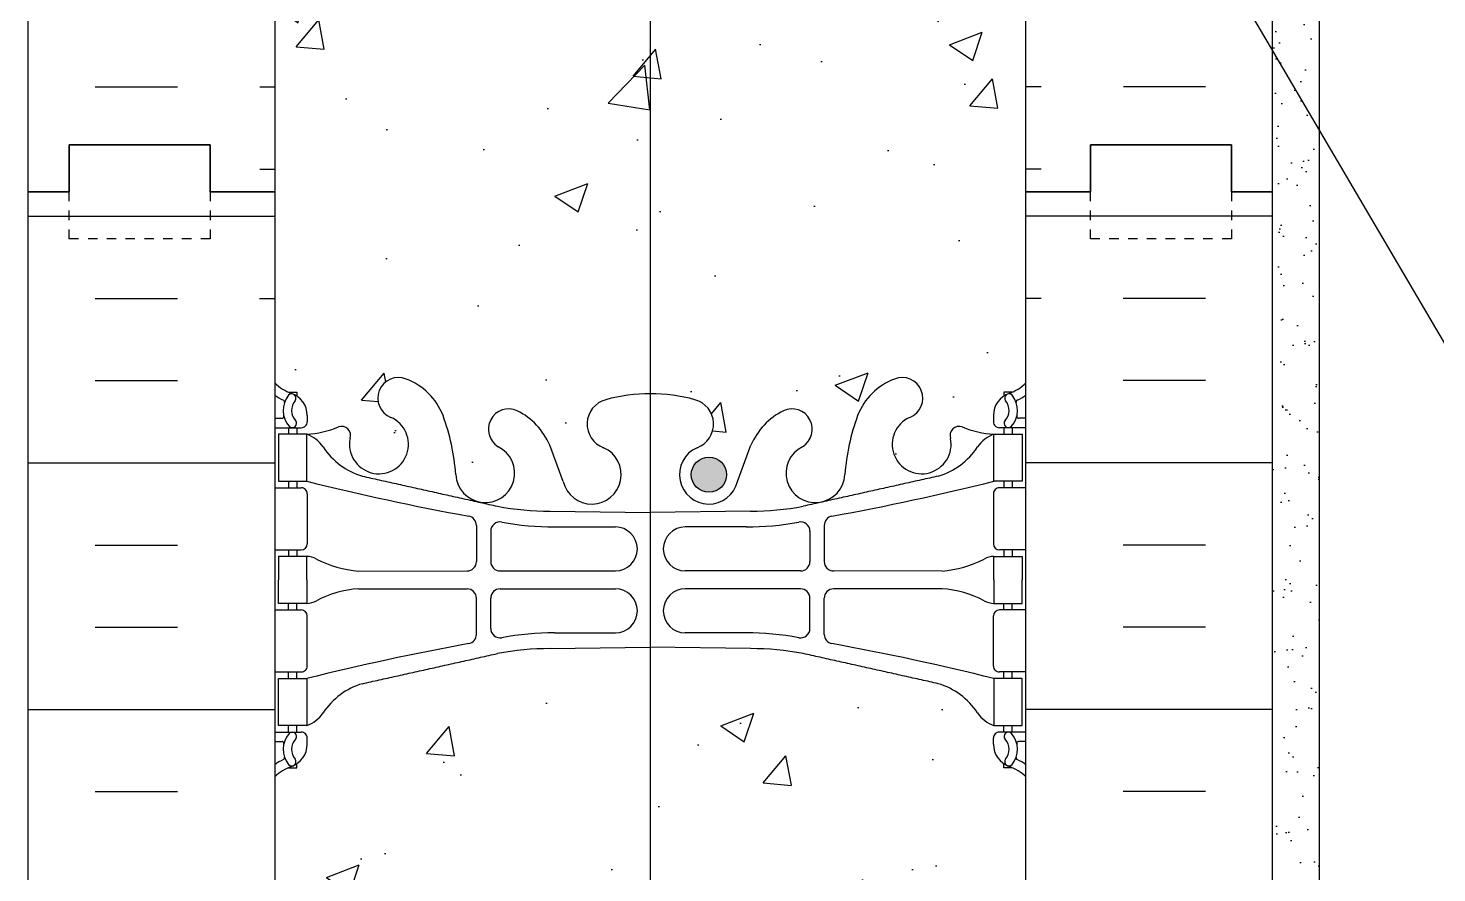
# Model space of a CAD drawing. Header units: inches. Extents: x 151.3 to 213.5, y 89.8 to 169.2.
# Drawn here: x 168.03 to 183.03, y 116.87 to 125.86 of the extents above; entities that cross this region are included whole.
import ezdxf

# ---------------------------------------------------------------- set-up
doc = ezdxf.new("R2010")
doc.units = ezdxf.units.IN
doc.header["$MEASUREMENT"] = 0
doc.linetypes.add('DASHED2', pattern=[0.375, 0.25, -0.125])
for name, color, linetype in [('HATCH', 12, 'Continuous'), ('line25', 2, 'Continuous'), ('LINE3', 3, 'Continuous'), ('LINE50', 5, 'Continuous'), ('LINE9', 9, 'Continuous'), ('TEXT', 4, 'Continuous'), ('Web_Edge', 9, 'Continuous')]:
    doc.layers.add(name, color=color, linetype=linetype)
doc.styles.add('DIM', font='romans.shx', dxfattribs={"width": 0.7})
doc.dimstyles.new('ext_12', dxfattribs={"dimscale": 12, "dimtxt": 0.09375, "dimasz": 0.09375, "dimexe": 0.09375, "dimexo": 0.0625, "dimgap": 0.0625, "dimtad": 1, "dimdec": 1, "dimzin": 3, "dimdsep": 46, "dimlunit": 4, "dimtxsty": 'DIM', "dimcen": 0.09, "dimdle": 0.09375, "dimclrt": 4, "dimadec": 0, "dimazin": 0, "dimtfac": 1, "dimtdec": 1, "dimtmove": 2, "dimatfit": 3, "dimfxl": 1, "dimfrac": 2, "dimtolj": 1, "dimtzin": 0, "dimarcsym": 0})

msp = doc.modelspace()

# ---------------------------------------------------------------- hatches: boundary and pattern name
at = {"layer": 'HATCH'}
h = msp.add_hatch(dxfattribs=at)
h.set_pattern_fill('AR-CONC', color=256, scale=0.5)
h.set_pattern_definition([(49.99999999999999, (0, 0), (3.586300913003767, -0.3137606749129755), [0.375, -4.125]), (355, (0, 0), (-0.693756668065, 3.760960668500059), [0.3, -3.3]), (100.45144446, (0.298858405, -0.02614672), (2.89254423363556, 3.447199954843147), [0.3187009599999999, -3.505710559999999]), (46.18420000000001, (0, 1), (5.336206653357862, -0.8275964039653827), [0.5625, -6.1875]), (96.63563549, (0.444683725, 0.931033465), (4.673309728371142, 4.870593003872752), [0.47805171, -5.258568799999999]), (351.1841639899999, (0, 1), (4.673309725273866, 4.870593001349951), [0.45, -4.950000005]), (21, (0.5, 0.75), (2.984535260592308, -2.013094453326694), [0.375, -4.125]), (326.0000000000001, (0.5, 0.75), (1.216576659607909, 3.625750225234265), [0.3, -3.3]), (71.45144474, (0.74871127, 0.58224213), (4.201111883649856, 1.612655764031769), [0.31870095, -3.50571056]), (37.50000000000001, (0, 0), (0.06079927658645334, 1.664469269156557), [0, -3.26, 0, -3.35, 0, -3.3125]), (7.499999999999999, (0, 0), (1.315347687210743, 1.972058559411801), [0, -1.91, 0, -3.185, 0, -1.2625]), (327.5, (-1.115, 0), (2.669112180862045, -0.1127743586718988), [0, -1.25, 0, -3.9, 0, -5.175]), (317.5, (-1.615, 0), (2.915930846711931, 0.5005249116615886), [0, -1.625, 0, -2.59, 0, -3.675])])
edge = h.paths.add_edge_path()
edge.add_arc((178.3109330061894, 117.5301099221582), 0.4999999999999922, 46.21088882983793, 66.42182151813506)
edge.add_line((178.5109330062187, 117.988367491641), (178.4209330062181, 117.9883674916341))
edge.add_line((178.4209330062181, 117.9883674916341), (178.4209330062154, 118.0300935515583))
edge.add_arc((178.5609330061993, 118.2372167033412), 0.2499999999999978, 180.0000000030875, 235.94420226187, ccw=False)
edge.add_line((178.3109330061993, 118.2372167033277), (178.3109330061957, 118.3047167033378))
edge.add_arc((178.3734330061957, 118.3047167033412), 0.06250000000000001, 90, 180.0000000030875, ccw=False)
edge.add_line((178.3734330061957, 118.3672167033412), (178.4209330061936, 118.3672167033412))
edge.add_line((178.4209330061936, 118.3672167033412), (178.420933006189, 118.4372167033412))
edge.add_line((178.420933006189, 118.4372167033412), (178.3159330062044, 118.4372167033412))
edge.add_arc((178.4383416573615, 118.7798205658615), 0.3638149041640824, 214.9775137480397, 250.3387412735883, ccw=False)
edge.add_arc((177.5152227620434, 118.1685905145269), 0.7434990637615017, 32.79191652788833, 73.81071145721666)
edge.add_spline(control_points=[(177.7225189063306, 118.8826067372962), (176.2850689063307, 119.2030667372963)], knot_values=[0, 0, 1, 1], degree=1, periodic=0)
edge.add_arc((175.728731058307, 116.2714619296788), 2.983926699701165, 79.25461642973988, 90.0994654644691)
edge.add_line((175.7235509646147, 119.2553841330579), (174.6569360030781, 119.2711366324866))
edge.add_line((174.6569360030781, 119.2711366324866), (173.5903210415415, 119.2553841330579))
edge.add_arc((173.5851409478491, 116.2714619296788), 2.983926699701165, 89.90053453553034, 100.7453835702602)
edge.add_spline(control_points=[(173.0288030998254, 119.2030667372963), (171.5913530998255, 118.8826067372962)], knot_values=[0, 0, 1, 1], degree=1, periodic=0)
edge.add_arc((171.7986492441128, 118.1685905145269), 0.7434990637615017, 106.1892885427834, 147.2080834720998)
edge.add_arc((170.8755303487947, 118.7798205658615), 0.3638149041640821, 289.6612587264116, 325.02248625198445, ccw=False)
edge.add_line((170.9979389999518, 118.4372167033412), (170.8929389999671, 118.4372167033412))
edge.add_line((170.8929389999671, 118.4372167033412), (170.8929389999626, 118.3672167033412))
edge.add_line((170.8929389999626, 118.3672167033412), (170.9404389999604, 118.3672167033412))
edge.add_arc((170.9404389999604, 118.3047167033412), 0.06250000000000001, -3.0876208256813698e-09, 90, ccw=False)
edge.add_line((171.0029389999604, 118.3047167033378), (171.0029389999568, 118.2372167033277))
edge.add_arc((170.7529389999568, 118.2372167033412), 0.2499999999999975, 304.05579773812997, 359.9999999969125, ccw=False)
edge.add_line((170.8929389999408, 118.0300935515583), (170.892938999938, 117.9883674916341))
edge.add_line((170.892938999938, 117.9883674916341), (170.8029389999375, 117.988367491641))
edge.add_arc((171.0029389999668, 117.5301099221582), 0.4999999999999922, 113.5781784818649, 133.7891111703061)
edge.add_line((170.6569360030776, 117.8910557991865), (170.6569360030776, 115.1177863871879))
edge.add_line((170.6569360030776, 115.1177863871879), (173.5944360030776, 115.1177863871879))
edge.add_line((173.5944360030776, 115.1177863871879), (174.5944360030776, 116.1177863871879))
edge.add_line((174.5944360030776, 116.1177863871879), (174.5944360030776, 114.1177863871879))
edge.add_line((174.5944360030776, 114.1177863871879), (175.5944360030776, 115.1177863871879))
edge.add_line((175.5944360030776, 115.1177863871879), (178.6569360030776, 115.1177863871879))
edge.add_line((178.6569360030776, 115.1177863871879), (178.6569360030776, 117.8910557991874))
h.paths.add_polyline_path([(178.6569360030776, 126.1521951668809, 0.08841615068611781), (178.5109330062187, 126.2495068593346), (178.4209330062181, 126.2495068593277), (178.4209330062154, 126.2912329192519, -0.2490694201798163), (178.3109330061993, 126.4983560710213), (178.3109330061957, 126.5658560710314, -0.4142135623889365), (178.3734330061957, 126.6283560710348), (178.4209330061936, 126.6283560710348), (178.420933006189, 126.6983560710348), (178.3159330062035, 126.6983560710348, 0.08534784463992887), (177.9864734836589, 126.6228374892967, -0.669601494110502), (177.8539710849087, 126.7431191859946, 2.087231407567185), (177.4200716549859, 126.5183019277465, -1), (177.2566430835818, 126.109778853675, -0.2134499129914485), (176.8644173228041, 126.4989793206591, -0.06992325913709184), (176.727550369471, 127.1427820203746, 1.702394472353343), (176.2777819080252, 126.8302377274527, -0.9407930192580956), (176.0742693713467, 126.446974507572, -0.1730747606228437), (175.7283610488103, 126.8136315470798), (175.5857232066305, 127.2004764028119, 1.612473537247896), (175.1541800421096, 126.8408882031078, -0.7348724129929053), (175.131076438515, 126.3298493564028, -0.06847526280339086), (174.6569360030784, 126.2677863871879, -0.06847526280412637), (174.1827955676368, 126.329849356404, -0.7348724129864798), (174.1596919640468, 126.8408882031079, 1.612473537247147), (173.7281487995257, 127.2004764028119), (173.5855109573458, 126.8136315470798, -0.1730747606229603), (173.2396026348091, 126.4469745075718, -0.9407930192580433), (173.0360900981311, 126.8302377274529, 1.702394472352414), (172.5863216366851, 127.1427820203746, -0.06992325913711712), (172.449454683352, 126.498979320659, -0.213449912991331), (172.0572289225745, 126.1097788536751, -1), (171.8938003511695, 126.5183019277462, 2.087231407570764), (171.4599009212475, 126.7431191859946, -0.6696014941104856), (171.3273985224972, 126.6228374892967, 0.08534784463991667), (170.9979389999527, 126.6983560710348), (170.8929389999671, 126.6983560710348), (170.8929389999626, 126.6283560710348), (170.9404389999604, 126.6283560710348, -0.4142135623889323), (171.0029389999604, 126.5658560710314), (171.0029389999568, 126.4983560710213, -0.2490694201798181), (170.8929389999408, 126.2912329192519), (170.892938999938, 126.2495068593277), (170.8029389999375, 126.2495068593346, 0.08841615068673743), (170.6569360030776, 126.1521951668801), (170.6569360030776, 124.1177863871879), (170.6569360030776, 122.0833776074957, 0.08841615068673818), (170.8029389999375, 121.9860659150412), (170.892938999938, 121.986065915048), (170.8929389999408, 121.9443398551239, -0.2490694201798191), (171.0029389999568, 121.7372167033544), (171.0029389999604, 121.6697167033443, -0.4142135623889407), (170.9404389999604, 121.607216703341), (170.8929389999626, 121.607216703341), (170.8929389999671, 121.537216703341), (170.9979389999527, 121.537216703341, 0.08534784463999291), (171.3273985224975, 121.6127352850792, -0.669601494109168), (171.4599009212475, 121.4924535883812, 2.087231407566401), (171.8938003511705, 121.7172708466292, -1), (172.0572289225744, 122.1257939207007, -0.2134499129914773), (172.4494546833521, 121.7365934537165, -0.06992325913708426), (172.5863216366851, 121.0927907540012, 1.702394472353168), (173.036090098131, 121.405335046923, -0.9407930192579419), (173.239602634809, 121.788598266804, -0.1730747606231348), (173.5855109573459, 121.4219412272956), (173.7281487995257, 121.0350963715638, 1.612473537247181), (174.1596919640468, 121.3946845712679, -0.7348724129864956), (174.1827955676368, 121.9057234179717, -0.06847526280408524), (174.6569360030781, 121.9677863871879, -0.0684752628040875), (175.1310764385194, 121.9057234179717, -0.7348724129865682), (175.1541800421093, 121.3946845712678, 1.612473537246918), (175.5857232066305, 121.0350963715638), (175.7283610488103, 121.421941227296, -0.1730747606230321), (176.0742693713472, 121.788598266804, -0.9407930192578077), (176.2777819080252, 121.405335046923, 1.702394472353815), (176.727550369471, 121.0927907540014, -0.06992325913705584), (176.864417322804, 121.7365934537165, -0.2134499129915187), (177.2566430835818, 122.1257939207008, -1), (177.4200716549855, 121.7172708466291, 2.087231407565695), (177.8539710849087, 121.4924535883812, -0.6696014941077427), (177.9864734836583, 121.6127352850793, 0.08534784464008582), (178.3159330062035, 121.537216703341), (178.420933006189, 121.537216703341), (178.4209330061936, 121.607216703341), (178.3734330061957, 121.607216703341, -0.4142135623889407), (178.3109330061957, 121.6697167033443), (178.3109330061993, 121.7372167033544, -0.2490694201798191), (178.4209330062154, 121.9443398551239), (178.4209330062181, 121.986065915048), (178.5109330062187, 121.9860659150412, 0.08841615068610294), (178.6569360030776, 122.0833776074948), (178.6569360030776, 124.1177863871879)])
edge = h.paths.add_edge_path()
edge.add_line((176.1534381640207, 131.417786387188), (178.6569360030776, 131.417786387188))
edge.add_line((178.6569360030776, 131.417786387188), (178.6569360030776, 135.8910557991874))
edge.add_arc((178.3109330061894, 135.5301099221583), 0.4999999999999975, 46.21088882983332, 66.42182151813506)
edge.add_line((178.5109330062187, 135.988367491641), (178.4209330062181, 135.9883674916342))
edge.add_line((178.4209330062181, 135.9883674916342), (178.4209330062154, 136.0300935515583))
edge.add_arc((178.5609330061993, 136.2372167033412), 0.2499999999999996, 196.1242496265587, 235.94420226187, ccw=False)
edge.add_line((178.320767581546, 136.1677863871884), (176.1896624081104, 136.1677863871884))
edge.add_arc((176.1643226936471, 136.3836810070484), 0.2173766041081174, 262.6994118820781, 276.6942213696263, ccw=False)
edge.add_arc((176.1534381640207, 136.6677863871884), 0.5, 180.0000000000163, 268.0815442382645, ccw=False)
edge.add_line((175.6534381640207, 136.6677863871882), (175.6534381640205, 137.2564196068617))
edge.add_line((175.6534381640205, 137.2564196068617), (174.656936003078, 137.2711366324866))
edge.add_line((174.656936003078, 137.2711366324866), (173.5903210415413, 137.255384133058))
edge.add_arc((173.5851409478492, 134.2714619296789), 2.98392669970113, 89.90053453553416, 100.7453835702703)
edge.add_spline(control_points=[(173.0288030998254, 137.2030667372963), (171.5913530998255, 136.8826067372963)], knot_values=[0, 0, 1, 1], degree=1, periodic=0)
edge.add_arc((171.7986492441128, 136.168590514527), 0.7434990637615019, 106.1892885427785, 147.2080834721372)
edge.add_arc((170.8755303487947, 136.7798205658615), 0.3638149041640938, 289.6612587264258, 325.02248625191, ccw=False)
edge.add_line((170.9979389999518, 136.4372167033412), (170.8929389999671, 136.4372167033412))
edge.add_line((170.8929389999671, 136.4372167033412), (170.8929389999626, 136.3672167033412))
edge.add_line((170.8929389999626, 136.3672167033412), (170.9404389999604, 136.3672167033412))
edge.add_arc((170.9404389999604, 136.3047167033412), 0.06250000000000001, -3.074489995924523e-09, 90, ccw=False)
edge.add_line((171.0029389999604, 136.3047167033379), (171.0029389999568, 136.2372167033278))
edge.add_arc((170.7529389999568, 136.2372167033412), 0.2499999999999885, 304.05579773812997, 359.9999999969125, ccw=False)
edge.add_line((170.8929389999408, 136.0300935515583), (170.892938999938, 135.9883674916342))
edge.add_line((170.892938999938, 135.9883674916342), (170.8029389999375, 135.988367491641))
edge.add_arc((171.0029389999668, 135.5301099221583), 0.4999999999999971, 113.5781784818679, 133.7891111703096)
edge.add_line((170.6569360030776, 135.8910557991865), (170.6569360030776, 130.3445169751893))
edge.add_arc((171.0029389999668, 130.7054628522175), 0.4999999999999974, 226.2108888296905, 246.4218215181321)
edge.add_line((170.8029389999375, 130.2472052827347), (170.892938999938, 130.2472052827416))
edge.add_line((170.892938999938, 130.2472052827416), (170.8929389999408, 130.2054792228175))
edge.add_arc((170.7529389999568, 129.9983560710346), 0.2499999999999884, 3.087507138843648e-09, 55.944202261869975, ccw=False)
edge.add_line((171.0029389999568, 129.998356071048), (171.0029389999604, 129.9308560710379))
edge.add_arc((170.9404389999604, 129.9308560710346), 0.06250000000000001, -90, 3.074489995924523e-09, ccw=False)
edge.add_line((170.9404389999604, 129.8683560710346), (170.8929389999626, 129.8683560710346))
edge.add_line((170.8929389999626, 129.8683560710346), (170.8929389999671, 129.7983560710346))
edge.add_line((170.8929389999671, 129.7983560710346), (170.9979389999518, 129.7983560710346))
edge.add_arc((170.8755303487947, 129.4557522085143), 0.3638149041640938, 34.977513748047784, 70.33874127358001, ccw=False)
edge.add_arc((171.7986492441128, 130.0669822598488), 0.7434990637615022, 212.7919165278841, 253.8107114572166)
edge.add_spline(control_points=[(171.5913530998255, 129.3529660370795), (173.0288030998254, 129.0325060370795)], knot_values=[0, 0, 1, 1], degree=1, periodic=0)
edge.add_arc((173.5851409478492, 131.9641108446969), 2.983926699701136, 259.2546164297309, 270.0994654644686)
edge.add_line((173.5903210415415, 128.9801886413178), (174.656936003078, 128.9644361418891))
edge.add_line((174.656936003078, 128.9644361418891), (175.7235509646147, 128.9801886413178))
edge.add_arc((175.7287310583069, 131.9641108446969), 2.983926699701136, 269.9005345355325, 280.7453835702703)
edge.add_spline(control_points=[(176.2850689063307, 129.0325060370795), (177.7225189063306, 129.3529660370795)], knot_values=[0, 0, 1, 1], degree=1, periodic=0)
edge.add_arc((177.5152227620434, 130.0669822598488), 0.7434990637615019, 286.1892885427806, 327.2080834720988)
edge.add_arc((178.4383416573615, 129.4557522085143), 0.3638149041640938, 109.66125872642581, 145.0224862519907, ccw=False)
edge.add_line((178.3159330062043, 129.7983560710346), (178.420933006189, 129.7983560710346))
edge.add_line((178.420933006189, 129.7983560710346), (178.4209330061936, 129.8683560710346))
edge.add_line((178.4209330061936, 129.8683560710346), (178.3734330061957, 129.8683560710346))
edge.add_arc((178.3734330061957, 129.9308560710346), 0.06250000000000001, 179.9999999969255, 270, ccw=False)
edge.add_line((178.3109330061957, 129.9308560710379), (178.3109330061993, 129.998356071048))
edge.add_arc((178.5609330061993, 129.9983560710346), 0.2499999999999884, 124.05579773813, 179.9999999969125, ccw=False)
edge.add_line((178.4209330062154, 130.2054792228175), (178.4209330062181, 130.2472052827416))
edge.add_line((178.4209330062181, 130.2472052827416), (178.5109330062187, 130.2472052827347))
edge.add_arc((178.3109330061894, 130.7054628522175), 0.4999999999999979, 293.578178481865, 313.7891111701667)
edge.add_line((178.6569360030776, 130.3445169751884), (178.6569360030776, 130.9177863871881))
edge.add_line((178.6569360030776, 130.9177863871881), (176.2534381640207, 130.9177863871881))
edge.add_arc((176.2534381640207, 130.8177863871881), 0.09999999999996588, 90, 180)
edge.add_line((176.1534381640207, 130.8177863871881), (176.1534381640207, 129.4177863871879))
edge.add_line((176.1534381640207, 129.4177863871879), (175.6534381640202, 129.417786387188))
edge.add_line((175.6534381640202, 129.417786387188), (175.6534381640207, 130.9177863871882))
edge.add_arc((176.1534381640207, 130.917786387188), 0.5, 90, 179.9999999999837, ccw=False)
edge = h.paths.add_edge_path(flags=17)
edge.add_spline(control_points=[(177.7225189063306, 136.8826067372963), (176.2850689063307, 137.2030667372963)], knot_values=[0, 0, 1, 1], degree=1, periodic=0)
edge.add_arc((175.7287310583066, 134.2714619296789), 2.983926699701153, 79.2546164297231, 81.81721070638191)
edge.add_line((176.1534381640207, 137.2250093600659), (176.1534381640207, 136.7677863871883))
edge.add_arc((176.2534381640207, 136.7677863871883), 0.09999999999996588, 180, 270)
edge.add_line((176.2534381640207, 136.6677863871883), (178.066216717121, 136.6677863871883))
edge.add_arc((177.5152227620434, 136.168590514527), 0.7434990637615098, 42.17631201367583, 73.81071145721666)
h.paths.add_polyline_path([(178.6569360030776, 144.1521951668809, 0.08841615068610455), (178.5109330062187, 144.2495068593346), (178.4209330062181, 144.2495068593277), (178.4209330062154, 144.2912329192519, -0.2490694201798088), (178.3109330061993, 144.4983560710213), (178.3109330061957, 144.5658560710314, -0.4142135623889365), (178.3734330061957, 144.6283560710348), (178.4209330061936, 144.6283560710348), (178.420933006189, 144.6983560710348), (178.3159330062037, 144.6983560710348, 0.08534784464007228), (177.9864734836586, 144.6228374892966, -0.6696014941261138), (177.8539710849093, 144.7431191859979, 2.087231407560703), (177.4200716549875, 144.5183019277459, -1), (177.2566430835767, 144.1097788536769, -0.213449912987545), (176.8644173228057, 144.4989793206547, -0.06992325913756779), (176.727550369471, 145.1427820203744, 1.702394472356908), (176.2777819080262, 144.8302377274521, -0.9407930192609693), (176.0742693713386, 144.4469745075762, -0.1730747606197013), (175.7283610488103, 144.8136315470798), (175.5857232066305, 145.2004764028119, 1.612473537246364), (175.1541800421091, 144.840888203108, -0.7348724129787217), (175.1310764385247, 144.3298493564055, -0.06847526280489134), (174.656936003078, 144.2677863871879, -0.06847526280403146), (174.182795567637, 144.3298493564039, -0.7348724129839305), (174.1596919640452, 144.8408882031072, 1.612473537252146), (173.7281487995257, 145.2004764028119), (173.5855109573458, 144.8136315470798, -0.1730747606226867), (173.2396026348098, 144.4469745075722, -0.9407930192602333), (173.0360900981308, 144.8302377274527, 1.702394472356193), (172.5863216366851, 145.1427820203739, -0.06992325913706117), (172.4494546833519, 144.4989793206587, -0.2134499129916396), (172.0572289225735, 144.1097788536747, -1), (171.893800351174, 144.5183019277481, 2.087231407551762), (171.4599009212476, 144.7431191859943, -0.6696014941216595), (171.3273985224944, 144.6228374892979, 0.08534784463921538), (170.9979389999524, 144.6983560710348), (170.8929389999671, 144.6983560710348), (170.8929389999626, 144.6283560710348), (170.9404389999604, 144.6283560710348, -0.4142135623889448), (171.0029389999604, 144.5658560710314), (171.0029389999568, 144.4983560710213, -0.2490694201798201), (170.8929389999408, 144.2912329192519), (170.892938999938, 144.2495068593277), (170.8029389999375, 144.2495068593346, 0.08841615068673675), (170.6569360030776, 144.1521951668801), (170.6569360030776, 142.4019859608229), (170.9824168426135, 142.5269263492139), (170.8806859119642, 142.223739544503), (170.6569360030776, 142.3746607636896), (170.6569360030776, 142.1177863871879), (170.6569360030776, 140.0833776074957, 0.08841615068673454), (170.8029389999375, 139.9860659150412), (170.892938999938, 139.9860659150481), (170.8929389999408, 139.9443398551239, -0.2490694201798201), (171.0029389999568, 139.7372167033545), (171.0029389999604, 139.6697167033444, -0.4142135623889365), (170.9404389999604, 139.607216703341), (170.8929389999626, 139.607216703341), (170.8929389999671, 139.537216703341), (170.9979389999524, 139.537216703341, 0.0853478446401931), (171.327398522498, 139.6127352850795, -0.6696014941098503), (171.4599009212474, 139.4924535883807, 2.087231407573651), (171.8938003511685, 139.71727084663, -1), (172.0572289225644, 140.1257939207045, -0.2134499129956486), (172.4494546833521, 139.7365934537164, -0.06992325913708992), (172.5863216366852, 139.092790754001, 1.702394472352074), (173.0360900981311, 139.4053350469229, -0.9407930192583134), (173.239602634809, 139.788598266804, -0.1730747606230038), (173.5855109573458, 139.421941227296), (173.7281487995257, 139.0350963715639, 1.612473537249868), (174.159691964046, 139.3946845712682, -0.7348724129978943), (174.182795567645, 139.905723417974, -0.06847526280275856), (174.6569360030773, 139.9677863871879, -0.06847526280421389), (175.1310764385195, 139.9057234179717, -0.7348724129874531), (175.1541800421087, 139.3946845712676, 1.612473537245332), (175.5857232066305, 139.0350963715639), (175.7283610488103, 139.421941227296, -0.1730747606233409), (176.0742693713481, 139.7885982668044, -0.9407930192558848), (176.2777819080253, 139.4053350469231, 1.702394472358552), (176.7275503694711, 139.0927907540028, -0.0699232591369071), (176.864417322804, 139.7365934537165, -0.2134499129904436), (177.2566430835792, 140.1257939206997, -1), (177.4200716549823, 139.7172708466277, 2.087231407551196), (177.8539710849086, 139.4924535883814, -0.6696014941208445), (177.9864734836614, 139.612735285078, 0.0853478446393079), (178.3159330062037, 139.537216703341), (178.420933006189, 139.537216703341), (178.4209330061936, 139.607216703341), (178.3734330061957, 139.607216703341, -0.4142135623889448), (178.3109330061957, 139.6697167033444), (178.3109330061993, 139.7372167033545, -0.2490694201798201), (178.4209330062154, 139.9443398551239), (178.4209330062181, 139.9860659150481), (178.5109330062187, 139.9860659150412, 0.08841615068612314), (178.6569360030776, 140.0833776074949), (178.6569360030776, 141.0427863871881)])
h = msp.add_hatch(dxfattribs=at)
h.set_pattern_fill('INSUL', color=256, scale=7, style=0)
h.set_pattern_definition([(0, (-2755.504645708407, -272.891727675524), (0, 2.625), []), (0, (-2755.504645708407, -272.0167276755238), (0, 2.625), [0.875, -0.875]), (0, (-2755.504645708407, -271.141727675524), (0, 2.625), [0.875, -0.875])])
h.paths.add_polyline_path([(168.0319360030776, 124.1177863871879), (168.4694360030776, 124.1177863871879), (168.4694360030776, 124.6177863871879), (169.9694360030776, 124.6177863871879), (169.9694360030776, 124.1177863871879), (170.6569360030776, 124.1177863871879), (170.6569360030776, 142.1177863871879), (169.9694360030776, 142.1177863871879), (169.9694360030776, 142.6177863871879), (168.4694360030776, 142.6177863871879), (168.4694360030776, 142.1177863871879), (168.0319360030776, 142.1177863871879)])
h = msp.add_hatch(dxfattribs=at)
h.set_pattern_fill('INSUL', color=256, scale=7, style=0)
h.set_pattern_definition([(180, (3104.818517714562, -272.891727675524), (0, 2.625), []), (180, (3104.818517714562, -272.0167276755238), (0, 2.625), [0.875, -0.875]), (180, (3104.818517714562, -271.141727675524), (0, 2.625), [0.875, -0.875])])
h.paths.add_polyline_path([(181.2819360030776, 129.1677863871881), (178.6569360030776, 126.5427863871881), (178.6569360030776, 124.1177863871879), (179.3444360030776, 124.1177863871879), (179.3444360030776, 124.6177863871879), (180.8444360030776, 124.6177863871879), (180.8444360030776, 124.1177863871879), (181.2819360030776, 124.1177863871879)])
h.paths.add_polyline_path([(178.6569360030776, 141.0427863871882), (181.2819360030776, 138.4177863871882), (181.2819360030776, 142.1177863871879), (180.8444360030776, 142.1177863871879), (180.8444360030776, 142.6177863871879), (179.3444360030776, 142.6177863871879), (179.3444360030776, 142.1177863871879), (178.6569360030776, 142.1177863871879)])
h = msp.add_hatch(dxfattribs=at)
h.set_pattern_fill('AR-SAND', color=256, scale=0.25, style=0)
h.set_pattern_definition([(37.50000000000001, (70.19585783545281, 8.797497346986248), (-0.01574833952740204, 0.4817059422532897), [0, -0.38, 0, -0.425, 0, -0.40625]), (7.499999999999999, (70.19585783545281, 8.797497346986248), (0.4424441763169318, 0.7055365163074351), [0, -0.205, 0, -0.3425, 0, -0.13125]), (327.5, (69.88835783545281, 8.797497346986248), (0.7785354654378738, 0.001414763384241124), [0, -0.125, 0, -0.45, 0, -0.5875]), (317.5, (69.88835783545281, 8.797497346986248), (0.7515316511430733, 0.2194188912335623), [0, -0.0625, 0, -0.295, 0, -0.3375])])
h.paths.add_polyline_path([(181.7819360030776, 128.6677863871883), (181.2819360030776, 128.6677863871883), (181.2819360030776, 124.1177863871879), (181.2819360030776, 115.1177863871879), (181.7819360030776, 115.1177863871879)])
at = {"layer": 'LINE3'}
msp.add_hatch(color=256, dxfattribs=at).paths.add_polyline_path([(175.0932460336994, 121.107834503165, 1), (175.4682460336994, 121.107834503165, 1)])

# ---------------------------------------------------------------- linework, layer by layer
at = {"layer": 'HATCH'}
for p, q in [((168.0319360030774, 123.8582723244762), (170.6569360030774, 123.8582723244762)), ((181.2819360030774, 123.8582723244765), (178.6569360030774, 123.8582723244765)), ((168.745354291593, 122.9832723244762), (169.620354291593, 122.9832723244762)), ((170.495354291593, 122.9832723244762), (170.6569360030774, 122.9832723244762)), ((178.8185177145618, 122.9832723244765), (178.6569360030774, 122.9832723244765)), ((180.5685177145618, 122.9832723244765), (179.6935177145618, 122.9832723244765)), ((168.745354291593, 122.1082723244762), (169.620354291593, 122.1082723244762)), ((180.5685177145618, 122.1082723244765), (179.6935177145618, 122.1082723244765)), ((168.0319360030774, 121.2332723244762), (170.6569360030774, 121.2332723244762)), ((181.2819360030774, 121.2332723244765), (178.6569360030774, 121.2332723244765)), ((168.745354291593, 120.3582723244762), (169.620354291593, 120.3582723244762)), ((180.5685177145618, 120.3582723244765), (179.6935177145618, 120.3582723244765)), ((168.745354291593, 119.4832723244762), (169.620354291593, 119.4832723244762)), ((180.5685177145618, 119.4832723244765), (179.6935177145618, 119.4832723244765)), ((168.0319360030774, 118.6082723244762), (170.6569360030774, 118.6082723244762)), ((181.2819360030774, 118.6082723244765), (178.6569360030774, 118.6082723244765)), ((168.745354291593, 117.7332723244762), (169.620354291593, 117.7332723244762)), ((180.5685177145618, 117.7332723244765), (179.6935177145618, 117.7332723244765))]:
    msp.add_line(p, q, dxfattribs=at)
at = {"layer": 'line25'}
for p, q in [((170.6569360030776, 142.1177863871879), (170.6569360030776, 124.1177863871879)), ((178.6569360030776, 124.1177863871879), (178.6569360030776, 126.5427863871881)), ((170.6569360030776, 124.1177863871879), (170.6569360030776, 115.1177863871879)), ((178.6569360030776, 115.1177863871879), (178.6569360030776, 124.1177863871879))]:
    msp.add_line(p, q, dxfattribs=at)
at = {"layer": 'LINE3'}
msp.add_line((174.6569360030669, 129.9177863871883), (174.6569360030669, 114.1802863871772), dxfattribs=at)
msp.add_circle((175.2807460336994, 121.107834503165), 0.1875, dxfattribs=at)
at = {"layer": 'LINE50'}
for p, q in [((168.0319360030776, 124.1177863871879), (168.0319360030776, 142.1177863871879)), ((181.2819360030776, 124.1177863871879), (181.2819360030776, 138.9177863871883)), ((168.0319360030776, 115.1177863871879), (168.0319360030776, 124.1177863871879)), ((181.2819360030776, 115.1177863871879), (181.2819360030776, 124.1177863871879))]:
    msp.add_line(p, q, dxfattribs=at)
for points in [[(170.6569360030776, 124.1177863871879), (169.9694360030776, 124.1177863871879), (169.9694360030776, 124.6177863871879), (168.4694360030776, 124.6177863871879), (168.4694360030776, 124.1177863871879), (168.0319360030776, 124.1177863871879)], [(168.0319360030776, 124.1177863871879), (168.4694360030776, 124.1177863871879), (168.4694360030776, 124.6177863871879), (169.9694360030776, 124.6177863871879), (169.9694360030776, 124.1177863871879), (170.6569360030776, 124.1177863871879)], [(178.6569360030776, 124.1177863871879), (179.3444360030776, 124.1177863871879), (179.3444360030776, 124.6177863871879), (180.8444360030776, 124.6177863871879), (180.8444360030776, 124.1177863871879), (181.2819360030776, 124.1177863871879)], [(181.2819360030776, 124.1177863871879), (180.8444360030776, 124.1177863871879), (180.8444360030776, 124.6177863871879), (179.3444360030776, 124.6177863871879), (179.3444360030776, 124.1177863871879), (178.6569360030776, 124.1177863871879)]]:
    msp.add_lwpolyline(points, dxfattribs=at)
at = {"layer": 'LINE9'}
msp.add_line((181.7819360030776, 115.1177863871879), (181.7819360030776, 128.6677863871883), dxfattribs=at)
at = {"layer": 'LINE9', "linetype": 'DASHED2', "ltscale": 0.15}
for points in [[(169.9694360030776, 124.1177863871879), (169.9694360030776, 124.1177863871879), (169.9694360030776, 123.6177863871879), (168.4694360030776, 123.6177863871879), (168.4694360030776, 124.1177863871879), (168.4694360030776, 124.1177863871879)], [(169.9694360030776, 124.1177863871879), (169.9694360030776, 124.1177863871879), (169.9694360030776, 123.6177863871879), (168.4694360030776, 123.6177863871879), (168.4694360030776, 124.1177863871879), (168.4694360030776, 124.1177863871879)], [(180.8444360030776, 124.1177863871879), (180.8444360030776, 124.1177863871879), (180.8444360030776, 123.6177863871879), (179.3444360030776, 123.6177863871879), (179.3444360030776, 124.1177863871879), (179.3444360030776, 124.1177863871879)], [(180.8444360030776, 124.1177863871879), (180.8444360030776, 124.1177863871879), (180.8444360030776, 123.6177863871879), (179.3444360030776, 123.6177863871879), (179.3444360030776, 124.1177863871879), (179.3444360030776, 124.1177863871879)]]:
    msp.add_lwpolyline(points, dxfattribs=at)
at = {"layer": 'Web_Edge'}
for p, q in [((170.8029389999374, 121.9860659150412), (170.892938999938, 121.986065915048)), ((170.892938999938, 121.986065915048), (170.8929389999408, 121.9443398551239)), ((178.5109330062187, 121.9860659150412), (178.4209330062181, 121.986065915048)), ((178.4209330062181, 121.986065915048), (178.4209330062154, 121.9443398551239)), ((170.6569360030776, 121.7072167033409), (170.7348145363462, 121.7072167033411)), ((171.0029389999568, 121.73721670336), (171.0029389999604, 121.6697167033438)), ((178.3109330061993, 121.73721670336), (178.3109330061957, 121.6697167033438)), ((178.6569360030785, 121.7072167033409), (178.5790574698099, 121.7072167033411)), ((170.6569360030776, 121.607216703341), (170.9404389999604, 121.607216703341)), ((170.8029389999374, 121.6072167033409), (170.8029389999374, 121.537216703341)), ((170.8929389999626, 121.6072167033409), (170.8929389999671, 121.537216703341)), ((178.6569360030785, 121.607216703341), (178.3734330061957, 121.607216703341)), ((178.4209330061936, 121.6072167033409), (178.420933006189, 121.537216703341)), ((178.5109330062187, 121.6072167033409), (178.5109330062187, 121.537216703341)), ((173.7281487995251, 121.0350963715653), (173.5855109573459, 121.4219412272958)), ((175.585723206631, 121.0350963715653), (175.7283610488103, 121.4219412272958)), ((170.6569360030776, 120.967216703341), (170.9404389999604, 120.9672167033411)), ((170.8029389999374, 121.037216703341), (170.8029389999374, 120.9672167033411)), ((170.8929390000008, 121.037216703341), (170.8929390000053, 120.9672167033411)), ((171.0029389999604, 120.9047167033411), (171.0029389999604, 120.3697167033411)), ((178.3109330061957, 120.9047167033411), (178.3109330061957, 120.3697167033411)), ((178.6569360030785, 120.967216703341), (178.3734330061957, 120.9672167033411)), ((178.4209330061554, 121.037216703341), (178.4209330061508, 120.9672167033411)), ((178.5109330062187, 121.037216703341), (178.5109330062187, 120.9672167033411)), ((173.5903210415431, 120.7190492736242), (174.6569430998252, 120.7032966693859)), ((175.723550964613, 120.7190492736242), (174.6569289063309, 120.7032966693859)), ((172.8049930998255, 120.5672913834374), (172.8049930998245, 120.1825275666203)), ((172.9574930998251, 120.5052358396208), (172.9574930998251, 120.1825275895014)), ((173.6376555293146, 120.5511649862829), (174.2845368500871, 120.5511649862829)), ((175.6762164768416, 120.5511649862829), (175.029335156069, 120.5511649862829)), ((176.356378906331, 120.5052358396208), (176.356378906331, 120.1825275895014)), ((176.5088789063307, 120.5672913834374), (176.5088789063316, 120.1825275666203)), ((170.6569360030776, 120.307216703341), (170.9404389999604, 120.3072167033411)), ((170.802938999937, 120.3072167033411), (170.802938999937, 120.2372167033411)), ((170.8929390000481, 120.3072167033411), (170.8929390000526, 120.2372167033411)), ((178.6569360030785, 120.307216703341), (178.3734330061957, 120.3072167033411)), ((178.4209330061081, 120.3072167033411), (178.4209330061035, 120.2372167033411)), ((178.5109330062192, 120.3072167033411), (178.5109330062192, 120.2372167033411)), ((171.5506630998252, 120.0817466693859), (172.7050607472197, 120.0825275895013)), ((173.0574930998251, 120.0825275895014), (174.2845368500871, 120.0825275895013)), ((176.2563789063311, 120.0825275895014), (175.029335156069, 120.0825275895013)), ((177.7632089063309, 120.0817466693859), (176.6088112589364, 120.0825275895013)), ((171.5506630998252, 119.8926867372963), (172.7050607472197, 119.8919058171809)), ((173.0574930998251, 119.8919058171808), (174.2845368500871, 119.8919058171809)), ((176.2563789063311, 119.8919058171808), (175.029335156069, 119.8919058171809)), ((177.7632089063309, 119.8926867372963), (176.6088112589364, 119.8919058171809)), ((170.802938999937, 119.667216703341), (170.802938999937, 119.737216703341)), ((170.8929390000481, 119.6672167033411), (170.8929390000526, 119.737216703341)), ((172.8049930998255, 119.4071420232448), (172.8049930998245, 119.7919058400618)), ((172.9574930998251, 119.4691975670614), (172.9574930998251, 119.7919058171808)), ((176.356378906331, 119.4691975670614), (176.356378906331, 119.7919058171808)), ((176.5088789063307, 119.4071420232448), (176.5088789063316, 119.7919058400618)), ((178.4209330061081, 119.6672167033411), (178.4209330061035, 119.737216703341)), ((178.5109330062192, 119.667216703341), (178.5109330062192, 119.737216703341)), ((170.6569360030776, 119.6672167033412), (170.9404389999604, 119.6672167033411)), ((171.0029389999604, 119.0697167033411), (171.0029389999604, 119.6047167033411)), ((178.3109330061957, 119.0697167033411), (178.3109330061957, 119.6047167033411)), ((178.6569360030785, 119.6672167033412), (178.3734330061957, 119.6672167033411)), ((173.6376555293146, 119.4232684203993), (174.2845368500871, 119.4232684203993)), ((175.6762164768416, 119.4232684203993), (175.029335156069, 119.4232684203993)), ((173.5903210415431, 119.255384133058), (174.6569430998252, 119.2711367372962)), ((175.723550964613, 119.255384133058), (174.6569289063309, 119.2711367372962)), ((170.6569360030776, 119.0072167033412), (170.9404389999604, 119.0072167033411)), ((170.8029389999374, 118.9372167033412), (170.8029389999374, 119.0072167033411)), ((170.8929390000008, 118.9372167033412), (170.8929390000053, 119.0072167033411)), ((178.6569360030785, 119.0072167033412), (178.3734330061957, 119.0072167033411)), ((178.4209330061554, 118.9372167033412), (178.4209330061508, 119.0072167033411)), ((178.5109330062187, 118.9372167033412), (178.5109330062187, 119.0072167033411)), ((170.6569360030776, 118.3672167033411), (170.9404389999604, 118.3672167033412)), ((170.8029389999374, 118.3672167033413), (170.8029389999374, 118.4372167033412)), ((170.8929389999626, 118.3672167033413), (170.8929389999671, 118.4372167033412)), ((178.6569360030785, 118.3672167033411), (178.3734330061957, 118.3672167033412)), ((178.4209330061936, 118.3672167033413), (178.420933006189, 118.4372167033412)), ((178.5109330062187, 118.3672167033413), (178.5109330062187, 118.4372167033412)), ((170.6569360030776, 118.2672167033412), (170.7348145363462, 118.2672167033411)), ((171.0029389999568, 118.2372167033222), (171.0029389999604, 118.3047167033384)), ((178.3109330061993, 118.2372167033222), (178.3109330061957, 118.3047167033384)), ((178.6569360030785, 118.2672167033412), (178.5790574698099, 118.2672167033411)), ((170.8029389999374, 117.988367491641), (170.892938999938, 117.9883674916341)), ((170.892938999938, 117.9883674916341), (170.8929389999408, 118.0300935515583)), ((178.4209330062181, 117.9883674916341), (178.4209330062154, 118.0300935515583)), ((178.5109330062187, 117.988367491641), (178.4209330062181, 117.9883674916341))]:
    msp.add_line(p, q, dxfattribs=at)
for points in [[(170.6979389999524, 121.037216703341), (170.9979389999526, 121.037216703341), (170.9979389999526, 121.537216703341), (170.6979389999524, 121.537216703341)], [(178.6159330062037, 121.037216703341), (178.3159330062036, 121.037216703341), (178.3159330062036, 121.537216703341), (178.6159330062037, 121.537216703341)], [(170.6979389999524, 118.9372167033412), (170.9979389999526, 118.9372167033412), (170.9979389999526, 118.4372167033412), (170.6979389999524, 118.4372167033412)], [(178.6159330062037, 118.9372167033412), (178.3159330062036, 118.9372167033412), (178.3159330062036, 118.4372167033412), (178.6159330062037, 118.4372167033412)]]:
    msp.add_lwpolyline(points, close=True, dxfattribs=at)
for points in [[(170.9979390000376, 119.9872167033411), (170.9979390000376, 120.2372167033411), (170.6979390000375, 120.2372167033411), (170.6979390000375, 119.9872167033411)], [(178.3159330061185, 119.9872167033411), (178.3159330061185, 120.2372167033411), (178.6159330061187, 120.2372167033411), (178.6159330061187, 119.9872167033411)], [(170.9979390000376, 119.987216703341), (170.9979390000376, 119.737216703341), (170.6979390000375, 119.737216703341), (170.6979390000375, 119.987216703341)], [(178.3159330061185, 119.987216703341), (178.3159330061185, 119.737216703341), (178.6159330061187, 119.737216703341), (178.6159330061187, 119.987216703341)]]:
    msp.add_lwpolyline(points, dxfattribs=at)
for centre, radius, start, end in [((171.9755146368562, 121.9215323836715), 0.22, 68.19625201055801, 248.196252010558), ((171.8182653115919, 121.4927353031606), 0.6766585701930063, 21.12389215302137, 69.31974716749608), ((177.4956066945643, 121.4927353031606), 0.6766585701930063, 110.6802528325039, 158.8761078469786), ((177.3383573693, 121.9215323836715), 0.22, 291.803747989442, 111.803747989442), ((171.0029389999668, 122.4443234845239), 0.5, 226.210888829619, 250.5287793646987), ((171.0029389999668, 122.4443234845239), 0.6, 234.7832160478548, 245.0747707145254), ((170.9966464084119, 121.7917761096741), 0.25, 140.1145119962656, 222.4608678427923), ((170.8388800373569, 121.9226728030129), 0.04500919725254051, 321.448000646001, 139.1878992020102), ((170.7529389999568, 121.737216703341), 0.25, 4.360973023723161e-09, 70.52877936469868), ((174.6453923551449, 120.2138069458003), 1.754017427683611, 89.62291875159406, 105.2918337453969), ((174.6684796510113, 120.2138069458003), 1.754017427683611, 74.70816625460313, 90.37708124840593), ((178.5609330061993, 121.737216703341), 0.25, 109.4712206353013, 179.999999995639), ((178.4749919687993, 121.9226728030129), 0.04500919725254051, 40.81210079798976, 218.551999353999), ((178.3109330061893, 122.4443234845239), 0.5, 289.4712206353013, 313.7891111703809), ((178.3172255977443, 121.7917761096741), 0.25, 317.5391321572077, 39.88548800373442), ((178.3109330061893, 122.4443234845239), 0.6, 294.9252292854746, 305.2167839521452), ((170.7408567894077, 121.881305875813), 0.02103171283708721, 343.4640040446167, 63.99572765969211), ((170.9966464084119, 121.7917761096741), 0.16, 140.0000771989559, 222.460867842753), ((173.149549312509, 121.5907523996338), 0.2173766041081271, 65.52643918041878, 238.5370110159673), ((174.2512095939547, 121.646588811928), 0.2680134754942133, 104.7891923591787, 250.0337521459179), ((175.0626624122015, 121.646588811928), 0.2680134754942133, 289.9662478540821, 75.21080764082132), ((176.1643226936472, 121.5907523996338), 0.2173766041081271, 301.4629889840327, 114.4735608195812), ((178.3172255977443, 121.7917761096741), 0.16, 317.539132157247, 39.99992280104409), ((178.5730152167485, 121.881305875813), 0.02103171283708721, 116.0042723403079, 196.5359959553833), ((170.7350185321698, 121.7267991625473), 0.01958352171754351, 269.4031558122728, 15.49009993730626), ((170.8454099989408, 121.6533833770241), 0.04500000000006049, 222.4608678430193, 42.46086784271334), ((170.9404389999604, 121.669716703341), 0.0625, 270, 2.605510395054913e-09), ((171.7672343595532, 121.4304207785383), 0.3135313569610182, 168.5886214204462, 66.19163366381221), ((170.2273235201619, 120.9277376319248), 2.364765241385946, 4.389472792842167, 20.00150772147286), ((172.8987992249836, 121.1205851495687), 0.7499256556133269, 23.6937528897245, 62.97047426079701), ((176.4150727811725, 121.1205851495687), 0.7499256556133269, 117.029525739203, 156.3062471102762), ((179.0865484859942, 120.9277376319248), 2.364765241385946, 159.9984922785272, 175.6105272071578), ((177.5466376466029, 121.4304207785383), 0.3135313569610182, 113.8083663361878, 11.41137857955381), ((178.3734330061957, 121.669716703341), 0.0625, 179.9999999973945, 270), ((178.4684620072153, 121.6533833770241), 0.04500000000006049, 137.5391321572872, 317.5391321569807), ((178.5788534739864, 121.7267991625473), 0.01958352171754351, 164.5099000626937, 270.5968441877272), ((170.9430718707613, 122.532995663268), 0.9972893957618358, 273.1537916446707, 293.1467017239314), ((170.8755303487947, 121.1946128408207), 0.3638149041640656, 34.97751374817577, 70.33874127345685), ((171.3688769821515, 121.5253047698336), 0.0967706443678472, 340.1551293302834, 110.4330670055231), ((177.9449950240046, 121.5253047698336), 0.0967706443678472, 69.56693299447694, 199.8448706697166), ((178.3708001353948, 122.532995663268), 0.9972893957618358, 246.8532982760686, 266.8462083553292), ((178.4383416573615, 121.1946128408207), 0.3638149041640656, 109.6612587265431, 145.0224862518242), ((171.7986492441128, 121.8058428921553), 0.7434990637615071, 212.7919165278163, 253.8107114574975), ((172.8983265381312, 121.1236914541785), 0.3135313569610182, 182.7357104109889, 63.9348258779536), ((174.0331259724567, 121.107834503165), 0.3135313569610182, 193.4146339816161, 66.19163366381221), ((175.2807460336994, 121.107834503165), 0.3135313569610182, 113.8083663361878, 346.585366018384), ((176.4155454680249, 121.1236914541785), 0.3135313569610182, 116.0651741220464, 357.2642895890111), ((177.5152227620434, 121.8058428921553), 0.7434990637615071, 286.1892885425024, 327.2080834721836), ((170.9404389999604, 120.9047167033411), 0.0625, 0, 90.00000000002606), ((177.8065426464346, 148.4575866930551), 28.25303123538609, 256.0552188302863, 259.6343408131776), ((171.5073293597216, 148.4575866930551), 28.25303123538609, 280.3656591868223, 283.9447811697137), ((178.3734330061957, 120.9047167033411), 0.0625, 89.99999999997395, 180), ((173.5851409478492, 123.7029714770033), 2.983926699701089, 259.2546164297386, 270.0994654645017), ((175.728731058307, 123.7029714770033), 2.983926699701089, 269.9005345354983, 280.7453835702614), ((172.7049930998251, 120.5672913834377), 0.1, 359.9999999998371, 79.63434081307162), ((173.0574930998251, 120.5052358396208), 0.1, 79.25461642981814, 180), ((173.6324754356206, 123.5350871896619), 2.983926699701089, 259.2546164297386, 270.0994654645017), ((175.6813965705356, 123.5350871896619), 2.983926699701089, 269.9005345354983, 280.7453835702614), ((176.2563789063311, 120.5052358396208), 0.1, 0, 100.7453835701819), ((176.6088789063311, 120.5672913834377), 0.1, 100.3656591869284, 180.0000000001629), ((174.2845368500871, 120.3168462878921), 0.2343186983907799, 270, 90), ((175.029335156069, 120.3168462878921), 0.2343186983907799, 90, 270), ((170.9404389999604, 120.3697167033411), 0.0625, 270.000000000026, 0), ((178.3734330061957, 120.3697167033411), 0.0625, 180, 269.9999999999739), ((170.9938162449508, 120.0185330439517), 0.218722518258797, 60.4937465885592, 88.91995365505842), ((171.6355349857163, 121.2383798763836), 1.159742907951804, 242.5843952407376, 265.8032493073773), ((172.7049930998246, 120.1825275666205), 0.1, 270.0387591052462, 359.9999999999251), ((173.0574930998251, 120.1825275895014), 0.1, 180, 270), ((176.2563789063311, 120.1825275895014), 0.1, 270, 0), ((176.6088789063315, 120.1825275666205), 0.1, 180.0000000000749, 269.9612408947538), ((177.6783370204398, 121.2383798763836), 1.159742907951804, 274.1967506926227, 297.4156047592624), ((178.3200557612054, 120.0185330439517), 0.218722518258797, 91.08004634494158, 119.5062534114408), ((171.6355349857163, 118.7360535302986), 1.159742907951804, 94.19675069262267, 117.4156047592624), ((172.7049930998246, 119.7919058400617), 0.1, 7.490842385782874e-11, 89.96124089475377), ((173.0574930998251, 119.7919058171808), 0.1, 90, 180), ((174.2845368500871, 119.6575871187901), 0.2343186983907799, 270, 90), ((175.029335156069, 119.6575871187901), 0.2343186983907799, 90, 270), ((176.2563789063311, 119.7919058171808), 0.1, 0, 90), ((176.6088789063315, 119.7919058400617), 0.1, 90.03875910524623, 179.9999999999251), ((177.6783370204398, 118.7360535302986), 1.159742907951804, 62.58439524073759, 85.80324930737731), ((170.9938162449508, 119.9559003627305), 0.218722518258797, 271.0800463449416, 299.5062534114408), ((178.3200557612054, 119.9559003627305), 0.218722518258797, 240.4937465885592, 268.9199536550584), ((170.9404389999604, 119.6047167033411), 0.0625, 0, 89.99999999997395), ((178.3734330061957, 119.6047167033411), 0.0625, 90.00000000002606, 180), ((172.7049930998251, 119.4071420232445), 0.1, 280.3656591869283, 1.628443996909321e-10), ((173.0574930998251, 119.4691975670614), 0.1, 180, 280.7453835701818), ((173.6324754356206, 116.4393462170202), 2.983926699701089, 89.90053453549825, 100.7453835702614), ((175.6813965705356, 116.4393462170202), 2.983926699701089, 79.2546164297386, 90.09946546450175), ((176.2563789063311, 119.4691975670614), 0.1, 259.2546164298182, 0), ((176.6088789063311, 119.4071420232445), 0.1, 179.9999999998372, 259.6343408130716), ((177.8065426464346, 91.51684671362707), 28.25303123538609, 100.3656591868224, 103.9447811697137), ((173.5851409478492, 116.2714619296789), 2.983926699701089, 89.90053453549825, 100.7453835702614), ((175.728731058307, 116.2714619296789), 2.983926699701089, 79.2546164297386, 90.09946546450175), ((171.5073293597216, 91.51684671362707), 28.25303123538609, 76.05521883028628, 79.63434081317764), ((170.9404389999604, 119.0697167033411), 0.0625, 269.9999999999739, 0), ((178.3734330061957, 119.0697167033411), 0.0625, 180, 270.000000000026), ((171.7986492441128, 118.1685905145269), 0.7434990637615071, 106.1892885425024, 147.2080834721837), ((177.5152227620434, 118.1685905145269), 0.7434990637615071, 32.79191652781634, 73.81071145749759), ((170.8755303487947, 118.7798205658615), 0.3638149041640656, 289.6612587265432, 325.0224862518243), ((178.4383416573615, 118.7798205658615), 0.3638149041640656, 214.9775137481758, 250.3387412734569), ((170.9966464084119, 118.1826572970081), 0.25, 137.5391321572077, 219.8854880037344), ((170.8454099989408, 118.3210500296581), 0.04500000000006049, 317.5391321572866, 137.5391321569807), ((170.9404389999604, 118.3047167033412), 0.0625, 359.9999999973945, 90), ((178.3734330061957, 118.3047167033412), 0.0625, 90, 180.0000000026055), ((178.4684620072153, 118.3210500296581), 0.04500000000006049, 42.46086784301934, 222.4608678427128), ((178.3172255977443, 118.1826572970081), 0.25, 320.1145119962655, 42.46086784279227), ((170.7350185321698, 118.2476342441348), 0.01958352171754351, 344.5099000626938, 90.59684418772727), ((170.7529389999568, 118.2372167033412), 0.25, 289.4712206353013, 359.999999995639), ((170.9966464084119, 118.1826572970081), 0.16, 137.539132157247, 219.9999228010441), ((178.5609330061993, 118.2372167033412), 0.25, 180.000000004361, 250.5287793646987), ((178.3172255977443, 118.1826572970081), 0.16, 320.0000771989559, 42.46086784275305), ((178.5788534739864, 118.2476342441348), 0.01958352171754351, 89.40315581227274, 195.4900999373063), ((171.0029389999668, 117.5301099221582), 0.6, 114.9252292854746, 125.2167839521452), ((170.7408567894077, 118.0931275308692), 0.02103171283708721, 296.0042723403079, 16.53599595538329), ((170.8388800373569, 118.0517606036692), 0.04500919725254051, 220.8121007979898, 38.55199935399897), ((178.4749919687993, 118.0517606036692), 0.04500919725254051, 141.448000646001, 319.1878992020102), ((178.5730152167485, 118.0931275308692), 0.02103171283708721, 163.4640040446167, 243.9957276596922), ((178.3109330061893, 117.5301099221582), 0.6, 54.78321604785479, 65.07477071452541), ((171.0029389999668, 117.5301099221582), 0.5, 109.4712206353013, 133.7891111703809), ((178.3109330061893, 117.5301099221582), 0.5, 46.21088882961905, 70.52877936469868)]:
    msp.add_arc(centre, radius, start, end, dxfattribs=at)
for points in [[(171.5913530998255, 121.0918266693859), (173.0288030998254, 120.7713666693859)], [(177.7225189063306, 121.0918266693859), (176.2850689063307, 120.7713666693859)], [(171.5913530998255, 118.8826067372962), (173.0288030998254, 119.2030667372963)], [(177.7225189063306, 118.8826067372962), (176.2850689063307, 119.2030667372963)]]:
    msp.add_open_spline(points, degree=1, dxfattribs=at)

# ---------------------------------------------------------------- leaders
at = {"layer": 'TEXT'}
msp.add_leader([(179.9694360030776, 127.8552863871882), (183.9898784007045, 121.0079528297627), (185.3138299163538, 121.0079528297627)], dimstyle='ext_12', override={"dimgap": 0.0625, "dimtad": 0}, dxfattribs=at)

doc.saveas('drawing.dxf')
